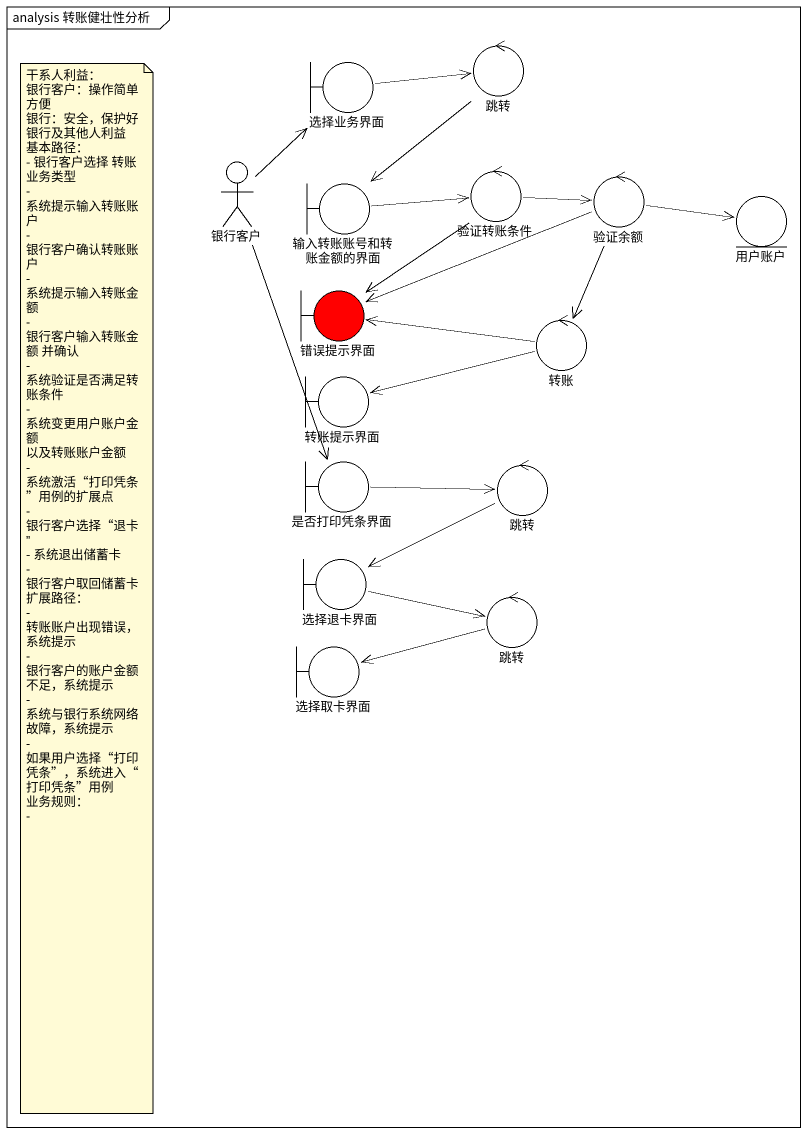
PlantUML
@startuml
mainframe analysis 转账健壮性分析
control 跳转
boundary 选择业务界面
actor 银行客户
boundary 输入转账账号和转账金额的界面
control 验证转账条件
control 验证余额
entity 用户账户
boundary 错误提示界面 #FF0000
control 转账
boundary 转账提示界面
boundary 是否打印凭条界面
control "跳转" as 跳转_2
boundary 选择退卡界面
control "跳转" as 跳转_3
boundary 选择取卡界面
跳转 --> 输入转账账号和转账金额的界面
选择业务界面 -right-> 跳转
银行客户 -up-> 选择业务界面
银行客户 --> 是否打印凭条界面
输入转账账号和转账金额的界面 -right-> 验证转账条件
验证转账条件 -right-> 验证余额
验证转账条件 --> 错误提示界面
验证余额 -right-> 用户账户
验证余额 -left-> 错误提示界面
验证余额 --> 转账
转账 -left-> 错误提示界面
转账 -left-> 转账提示界面
是否打印凭条界面 -right-> 跳转_2
跳转_2 -left-> 选择退卡界面
选择退卡界面 -right-> 跳转_3
跳转_3 -left-> 选择取卡界面
note as N1
  干系人利益：
  银行客户：操作简单方便
  银行：安全，保护好银行及其他人利益
  基本路径：
  - 银行客户选择 转账 业务类型
  - 系统提示输入转账账户
  - 银行客户确认转账账户
  - 系统提示输入转账金额
  - 银行客户输入转账金额 并确认
  - 系统验证是否满足转账条件
  - 系统变更用户账户金额 以及转账账户金额
  - 系统激活“打印凭条”用例的扩展点
  - 银行客户选择“退卡”
  - 系统退出储蓄卡
  - 银行客户取回储蓄卡
  扩展路径：
  - 转账账户出现错误，系统提示
  - 银行客户的账户金额不足，系统提示
  - 系统与银行系统网络故障，系统提示
  - 如果用户选择“打印凭条”，系统进入“打印凭条”用例
  业务规则：
  -
end note
@enduml
